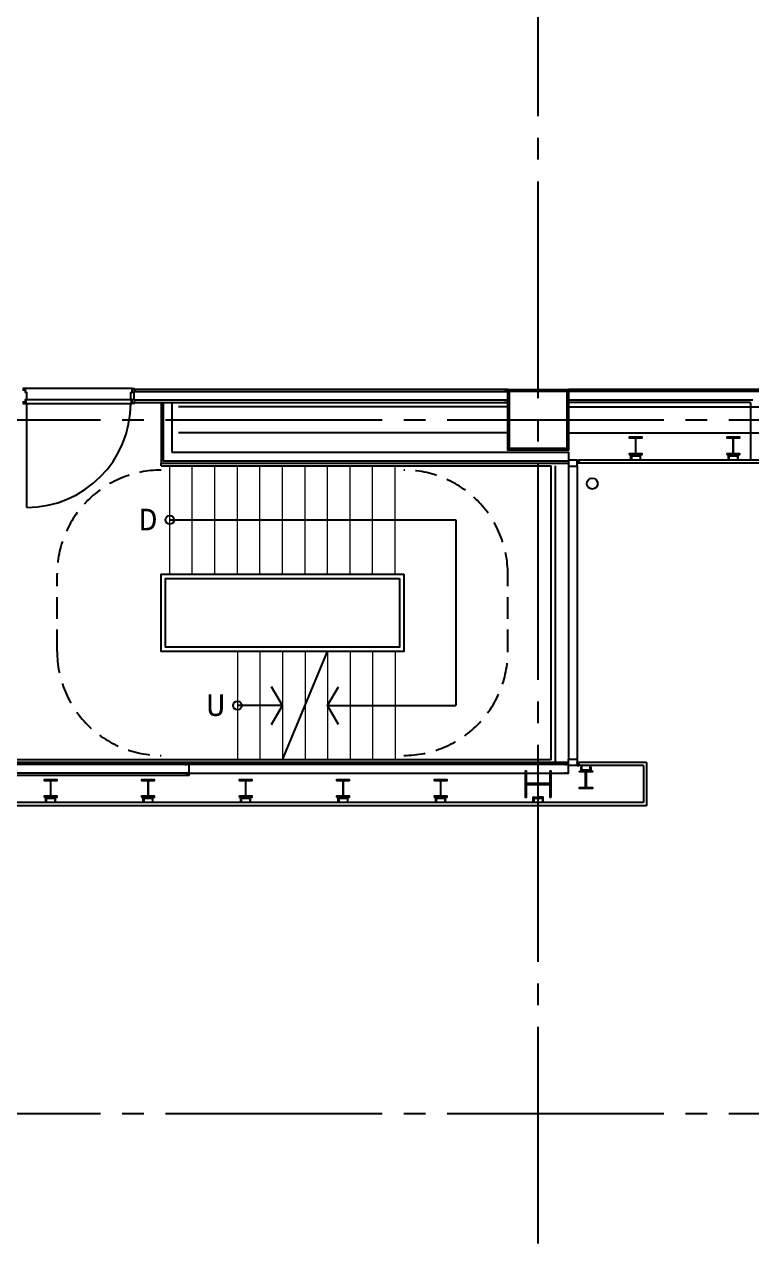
# Model space of a CAD drawing. Header units: millimetres. Extents: x -48783 to 29932, y 8989 to 23940.
# Drawn here: x 19207 to 20046, y 10600 to 12006 of the extents above; entities that cross this region are included whole.
import ezdxf
from ezdxf.enums import TextEntityAlignment as Align

# ---------------------------------------------------------------- set-up
doc = ezdxf.new("R2010")
doc.units = ezdxf.units.MM
doc.header["$LTSCALE"] = 100
doc.linetypes.add('X-N-FAB-L20$0$COL-CEN-LIN', pattern=[3.25, 2.5, -0.25, 0.25, -0.25])
doc.linetypes.add('X-N-FAB-L20$0$HIDDEN', pattern=[0.375, 0.25, -0.125])
for name, color, linetype in [('0-XREF', 7, 'Continuous'), ('X-N-FAB-L20$0$08', 8, 'Continuous'), ('X-N-FAB-L20$0$12', 8, 'Continuous'), ('X-N-FAB-L20$0$200K新增範圍', 8, 'Continuous'), ('X-N-FAB-L20$0$ASP_4', 8, 'Continuous'), ('X-N-FAB-L20$0$BLOCK', 8, 'Continuous'), ('X-N-FAB-L20$0$CCL', 8, 'X-N-FAB-L20$0$COL-CEN-LIN'), ('X-N-FAB-L20$0$COL-S', 8, 'Continuous'), ('X-N-FAB-L20$0$DOOR', 8, 'Continuous'), ('X-N-FAB-L20$0$HID', 8, 'X-N-FAB-L20$0$HIDDEN'), ('X-N-FAB-L20$0$HR', 8, 'Continuous'), ('X-N-FAB-L20$0$WALL-P', 8, 'Continuous')]:
    doc.layers.add(name, color=color, linetype=linetype)
doc.layers.add('X-N-FAB-L20$0$ARC', color=8, linetype='Continuous', lineweight=0)
doc.styles.add('X-N-FAB-L20$0$ATS', font='monotxt', dxfattribs={"bigfont": 'BIGFONT'})

# ---------------------------------------------------------------- blocks, each defined once
blk = doc.blocks.new('X-N-FAB-L20$0$A$Cc7bb84f0')
at = {"layer": 'X-N-FAB-L20$0$COL-S'}
for points in [[(0, 70), (70, 70), (70, 0), (0, 0)], [(2, 68), (68, 68), (68, 2), (2, 2)]]:
    blk.add_lwpolyline(points, close=True, dxfattribs=at)
blk = doc.blocks.new('X-N-FAB-L20$0$A$C20c95bda')
at = {"layer": 'X-N-FAB-L20$0$CCL'}
for p, q in [((20820, 0), (20820, 9160)), ((240, 950), (28330, 950)), ((240, 150), (28330, 150))]:
    blk.add_line(p, q, dxfattribs=at)
at = {"layer": 'X-N-FAB-L20$0$200K新增範圍'}
blk.add_blockref('X-N-FAB-L20$0$A$Cc7bb84f0', (20785, 915), dxfattribs=at)
blk = doc.blocks.new('X-N-FAB-L20$0$A$C1d07c4d4')
blk.add_circle((20579.8, 851.4), 6.25)
at = {"layer": 'X-N-FAB-L20$0$08'}
blk.add_lwpolyline([(20051.4, 960), (20051.4, 958.8), (20052.4, 958.8), (20052.4, 960, -0.780046)], format="xyb", close=True, dxfattribs=at)
for points in [[(20482.4, 890), (20482.4, 960), (20552.4, 960), (20552.4, 890)], [(20484.4, 892), (20484.4, 958), (20550.4, 958), (20550.4, 892)]]:
    blk.add_lwpolyline(points, close=True, dxfattribs=at)
at = {"layer": 'X-N-FAB-L20$0$12'}
for p, q in [((20092.4, 809.5), (20422.4, 809.5)), ((20422.4, 809.5), (20422.4, 595.5)), ((20222.4, 533), (20274.4, 658)), ((20222.4, 595.5), (20170.4, 595.5)), ((20274.4, 595.5), (20422.4, 595.5))]:
    blk.add_line(p, q, dxfattribs=at)
for points in [[(20209.9, 573.8), (20222.4, 595.5), (20209.9, 617.2)], [(20286.9, 573.8), (20274.4, 595.5), (20286.9, 617.2)]]:
    blk.add_lwpolyline(points, dxfattribs=at)
for centre in [(20092.4, 809.5), (20170.4, 595.5)]:
    blk.add_circle(centre, 5, dxfattribs=at)
at = {"layer": 'X-N-FAB-L20$0$ARC'}
for p, q in [((20092.4, 747), (20092.4, 872)), ((20118.4, 747), (20118.4, 872)), ((20144.4, 747), (20144.4, 872)), ((20170.4, 747), (20170.4, 872)), ((20196.4, 747), (20196.4, 872)), ((20222.4, 747), (20222.4, 872)), ((20248.4, 747), (20248.4, 872)), ((20274.4, 747), (20274.4, 872)), ((20300.4, 747), (20300.4, 872)), ((20326.4, 747), (20326.4, 872)), ((20352.4, 747), (20352.4, 872)), ((20170.4, 658), (20170.4, 533)), ((20196.4, 658), (20196.4, 533)), ((20222.4, 658), (20222.4, 533)), ((20248.4, 658), (20248.4, 533)), ((20274.4, 658), (20274.4, 533)), ((20300.4, 658), (20300.4, 533)), ((20326.4, 658), (20326.4, 533)), ((20352.4, 658), (20352.4, 533))]:
    blk.add_line(p, q, dxfattribs=at)
at = {"layer": 'X-N-FAB-L20$0$ASP_4'}
blk.add_lwpolyline([(20478.4, 948.5), (20478.4, 947.5), (20482.4, 947.5), (20482.4, 957.5), (20478.4, 957.5), (20478.4, 956.5)], dxfattribs=at)
at = {"layer": 'X-N-FAB-L20$0$DOOR'}
for p, q in [((20048.9, 961), (19925.9, 961)), ((19927.4, 824), (19927.4, 944))]:
    blk.add_line(p, q, dxfattribs=at)
for points in [[(19923.4, 946.5), (19923.4, 944), (19925.9, 944), (19925.9, 948.5), (19927.4, 948.5), (19927.4, 956.5), (19925.9, 956.5), (19925.9, 961), (19923.4, 961), (19923.4, 958.5)], [(20051.4, 946.5), (20051.4, 944), (20048.9, 944), (20048.9, 948.5), (20047.4, 948.5), (20047.4, 956.5), (20048.9, 956.5), (20048.9, 961), (20051.4, 961), (20051.4, 958.5)]]:
    blk.add_lwpolyline(points, dxfattribs=at)
blk.add_lwpolyline([(19926.4, 944), (20048.4, 944), (20048.4, 948), (19926.4, 948)], close=True, dxfattribs=at)
blk.add_arc((19927.4, 944), 120, 270, 0, dxfattribs=at)
at = {"layer": 'X-N-FAB-L20$0$HID'}
for points in [[(20082.4, 538, -0.414214), (19962.4, 658), (19962.4, 747, -0.414214), (20082.4, 867)], [(20362.4, 538, 0.414214), (20482.4, 658), (20482.4, 747, 0.414214), (20362.4, 867)]]:
    blk.add_lwpolyline(points, format="xyb", dxfattribs=at)
at = {"layer": 'X-N-FAB-L20$0$HR'}
for p, q in [((20082.4, 872), (20082.4, 875)), ((20082.4, 875), (20552.4, 875)), ((20082.4, 872), (20532.4, 872)), ((20532.4, 533), (20532.4, 872)), ((20537.4, 530), (20537.4, 872)), ((20532.4, 533), (19914.9, 533))]:
    blk.add_line(p, q, dxfattribs=at)
for points in [[(20362.4, 747), (20362.4, 658), (20082.4, 658), (20082.4, 747)], [(20357.4, 742), (20357.4, 663), (20087.4, 663), (20087.4, 742)]]:
    blk.add_lwpolyline(points, close=True, dxfattribs=at)
at = {"layer": 'X-N-FAB-L20$0$WALL-P'}
for p, q in [((20482.4, 960), (20051.4, 960)), ((20051.4, 957.5), (20482.4, 957.5)), ((20777.4, 960), (20552.4, 960)), ((20774.9, 957.5), (20552.4, 957.5)), ((20482.4, 947.5), (20051.4, 947.5)), ((20051.4, 945), (20482.4, 945)), ((20082.4, 945), (20082.4, 875)), ((20084.9, 945), (20084.9, 877.5)), ((20094.9, 945), (20094.9, 887.5)), ((20764.9, 947.5), (20552.4, 947.5)), ((20762.4, 945), (20552.4, 945)), ((20762.4, 945), (20762.4, 878.5)), ((20482.4, 940), (20102.4, 940)), ((20552.4, 940), (21382.4, 940)), ((20482.4, 910), (20102.4, 910)), ((20552.4, 910), (21382.4, 910)), ((20094.9, 887.5), (20552.4, 887.5)), ((20552.4, 877.5), (20084.9, 877.5)), ((20562.4, 875), (20562.4, 878.5)), ((23317.4, 878.5), (20564.4, 878.5)), ((20564.4, 875), (20564.4, 878.5)), ((23317.4, 875), (20564.4, 875)), ((20552.4, 871.5), (20552.4, 533.5)), ((20562.4, 871.5), (20562.4, 533.5)), ((20552.4, 527.5), (19912.4, 527.5)), ((20552.4, 530), (19914.9, 530)), ((20114.9, 515), (20114.9, 530)), ((20562.4, 530), (20562.4, 526.5)), ((20642.4, 530), (20564.4, 530)), ((20564.4, 530), (20564.4, 526.5)), ((20638.9, 526.5), (20564.4, 526.5)), ((20638.9, 526.5), (20638.9, 483.5)), ((20642.4, 530), (20642.4, 480)), ((20114.9, 515), (19899.9, 515)), ((20114.9, 517.5), (19902.4, 517.5)), ((20114.9, 517.5), (20552.4, 517.5)), ((20642.4, 480), (19852.4, 480)), ((20638.9, 483.5), (19855.9, 483.5))]:
    blk.add_line(p, q, dxfattribs=at)
for points in [[(20055.4, 948.5), (20055.4, 947.5), (20051.4, 947.5), (20051.4, 957.5), (20055.4, 957.5), (20055.4, 956.5)], [(20085.9, 941), (20084.9, 941), (20084.9, 945), (20094.9, 945), (20094.9, 941), (20093.9, 941)], [(20548.4, 886.5), (20548.4, 887.5), (20552.4, 887.5), (20552.4, 877.5), (20548.4, 877.5), (20548.4, 878.5)], [(20564.4, 876.5), (20562.4, 878.5), (20564.4, 878.5), (20564.4, 876.5), (20562.4, 876.5), (20562.4, 878.5)], [(20110.9, 518.5), (20110.9, 517.5), (20114.9, 517.5), (20114.9, 527.5), (20110.9, 527.5), (20110.9, 526.5)], [(20548.4, 518.5), (20548.4, 517.5), (20552.4, 517.5), (20552.4, 527.5), (20548.4, 527.5), (20548.4, 526.5)], [(20564.4, 528.5), (20562.4, 526.5), (20564.4, 526.5), (20564.4, 528.5), (20562.4, 528.5), (20562.4, 526.5)]]:
    blk.add_lwpolyline(points, dxfattribs=at)
for points in [[(20622.4, 885), (20637.4, 885), (20637.4, 885.9), (20630.2, 885.9), (20630.2, 904.1), (20637.4, 904.1), (20637.4, 905), (20622.4, 905), (20622.4, 904.1), (20629.6, 904.1), (20629.6, 885.9), (20622.4, 885.9)], [(20734.9, 885), (20749.9, 885), (20749.9, 885.9), (20742.7, 885.9), (20742.7, 904.1), (20749.9, 904.1), (20749.9, 905), (20734.9, 905), (20734.9, 904.1), (20742.1, 904.1), (20742.1, 885.9), (20734.9, 885.9)], [(20552.4, 871.5), (20562.4, 871.5), (20562.4, 878.5), (20552.4, 878.5)], [(20624.3, 880), (20624.3, 885), (20629.3, 885), (20629.3, 884.4), (20624.9, 884.4), (20624.9, 880)], [(20624.9, 883.5), (20634.9, 883.5), (20634.9, 878.5), (20624.9, 878.5)], [(20635.5, 880), (20635.5, 885), (20630.5, 885), (20630.5, 884.4), (20634.9, 884.4), (20634.9, 880)], [(20736.8, 880), (20736.8, 885), (20741.8, 885), (20741.8, 884.4), (20737.4, 884.4), (20737.4, 880)], [(20737.4, 883.5), (20747.4, 883.5), (20747.4, 878.5), (20737.4, 878.5)], [(20748, 880), (20748, 885), (20743, 885), (20743, 884.4), (20747.4, 884.4), (20747.4, 880)], [(20552.4, 533.5), (20562.4, 533.5), (20562.4, 526.5), (20552.4, 526.5)], [(20566.8, 525), (20566.8, 520), (20571.8, 520), (20571.8, 520.6), (20567.4, 520.6), (20567.4, 525)], [(20567.4, 521.5), (20577.4, 521.5), (20577.4, 526.5), (20567.4, 526.5)], [(20578, 525), (20578, 520), (20573, 520), (20573, 520.6), (20577.4, 520.6), (20577.4, 525)], [(19947.4, 490), (19962.4, 490), (19962.4, 490.9), (19955.2, 490.9), (19955.2, 509.1), (19962.4, 509.1), (19962.4, 510), (19947.4, 510), (19947.4, 509.1), (19954.6, 509.1), (19954.6, 490.9), (19947.4, 490.9)], [(20059.9, 490), (20074.9, 490), (20074.9, 490.9), (20067.7, 490.9), (20067.7, 509.1), (20074.9, 509.1), (20074.9, 510), (20059.9, 510), (20059.9, 509.1), (20067.1, 509.1), (20067.1, 490.9), (20059.9, 490.9)], [(20172.4, 490), (20187.4, 490), (20187.4, 490.9), (20180.2, 490.9), (20180.2, 509.1), (20187.4, 509.1), (20187.4, 510), (20172.4, 510), (20172.4, 509.1), (20179.6, 509.1), (20179.6, 490.9), (20172.4, 490.9)], [(20284.9, 490), (20299.9, 490), (20299.9, 490.9), (20292.7, 490.9), (20292.7, 509.1), (20299.9, 509.1), (20299.9, 510), (20284.9, 510), (20284.9, 509.1), (20292.1, 509.1), (20292.1, 490.9), (20284.9, 490.9)], [(20397.4, 490), (20412.4, 490), (20412.4, 490.9), (20405.2, 490.9), (20405.2, 509.1), (20412.4, 509.1), (20412.4, 510), (20397.4, 510), (20397.4, 509.1), (20404.6, 509.1), (20404.6, 490.9), (20397.4, 490.9)], [(20532.4, 490), (20532.4, 520), (20530.9, 520), (20530.9, 505.5), (20503.9, 505.5), (20503.9, 520), (20502.4, 520), (20502.4, 490), (20503.9, 490), (20503.9, 504.5), (20530.9, 504.5), (20530.9, 490)], [(20564.9, 520), (20579.9, 520), (20579.9, 519.1), (20572.7, 519.1), (20572.7, 500.9), (20579.9, 500.9), (20579.9, 500), (20564.9, 500), (20564.9, 500.9), (20572.1, 500.9), (20572.1, 519.1), (20564.9, 519.1)], [(19949.3, 485), (19949.3, 490), (19954.3, 490), (19954.3, 489.4), (19949.9, 489.4), (19949.9, 485)], [(19949.9, 488.5), (19959.9, 488.5), (19959.9, 483.5), (19949.9, 483.5)], [(19960.5, 485), (19960.5, 490), (19955.5, 490), (19955.5, 489.4), (19959.9, 489.4), (19959.9, 485)], [(20061.8, 485), (20061.8, 490), (20066.8, 490), (20066.8, 489.4), (20062.4, 489.4), (20062.4, 485)], [(20062.4, 488.5), (20072.4, 488.5), (20072.4, 483.5), (20062.4, 483.5)], [(20073, 485), (20073, 490), (20068, 490), (20068, 489.4), (20072.4, 489.4), (20072.4, 485)], [(20174.3, 485), (20174.3, 490), (20179.3, 490), (20179.3, 489.4), (20174.9, 489.4), (20174.9, 485)], [(20174.9, 488.5), (20184.9, 488.5), (20184.9, 483.5), (20174.9, 483.5)], [(20185.5, 485), (20185.5, 490), (20180.5, 490), (20180.5, 489.4), (20184.9, 489.4), (20184.9, 485)], [(20286.8, 485), (20286.8, 490), (20291.8, 490), (20291.8, 489.4), (20287.4, 489.4), (20287.4, 485)], [(20287.4, 488.5), (20297.4, 488.5), (20297.4, 483.5), (20287.4, 483.5)], [(20298, 485), (20298, 490), (20293, 490), (20293, 489.4), (20297.4, 489.4), (20297.4, 485)], [(20399.3, 485), (20399.3, 490), (20404.3, 490), (20404.3, 489.4), (20399.9, 489.4), (20399.9, 485)], [(20399.9, 488.5), (20409.9, 488.5), (20409.9, 483.5), (20399.9, 483.5)], [(20410.5, 485), (20410.5, 490), (20405.5, 490), (20405.5, 489.4), (20409.9, 489.4), (20409.9, 485)], [(20511.8, 485), (20511.8, 490), (20516.8, 490), (20516.8, 489.4), (20512.4, 489.4), (20512.4, 485)], [(20512.4, 488.5), (20522.4, 488.5), (20522.4, 483.5), (20512.4, 483.5)], [(20523, 485), (20523, 490), (20518, 490), (20518, 489.4), (20522.4, 489.4), (20522.4, 485)]]:
    blk.add_lwpolyline(points, close=True, dxfattribs=at)
for points in [[(20564.4, 875), (20564.4, 876.5), (20562.4, 876.5), (20562.4, 875, -0.294457)], [(20564.4, 530), (20564.4, 528.5), (20562.4, 528.5), (20562.4, 530, 0.294457)]]:
    blk.add_lwpolyline(points, format="xyb", close=True, dxfattribs=at)
at = {"layer": 'X-N-FAB-L20$0$12', "style": 'X-N-FAB-L20$0$ATS'}
for s, p in [('D', (20067.4, 810)), ('U', (20145.4, 596))]:
    blk.add_text(s, height=25, dxfattribs=at).set_placement(p, align=Align.MIDDLE_CENTER)
blk = doc.blocks.new('X-N-FAB-L20')
blk.add_blockref('X-N-FAB-L20$0$A$C1d07c4d4', (-717.4, 10625))
at = {"layer": 'X-N-FAB-L20$0$BLOCK'}
blk.add_blockref('X-N-FAB-L20$0$A$C20c95bda', (-1020, 10600), dxfattribs=at)

msp = doc.modelspace()

# ---------------------------------------------------------------- block references
at = {"layer": '0-XREF'}
msp.add_blockref('X-N-FAB-L20', (0, 0), dxfattribs=at)

doc.saveas('drawing.dxf')
